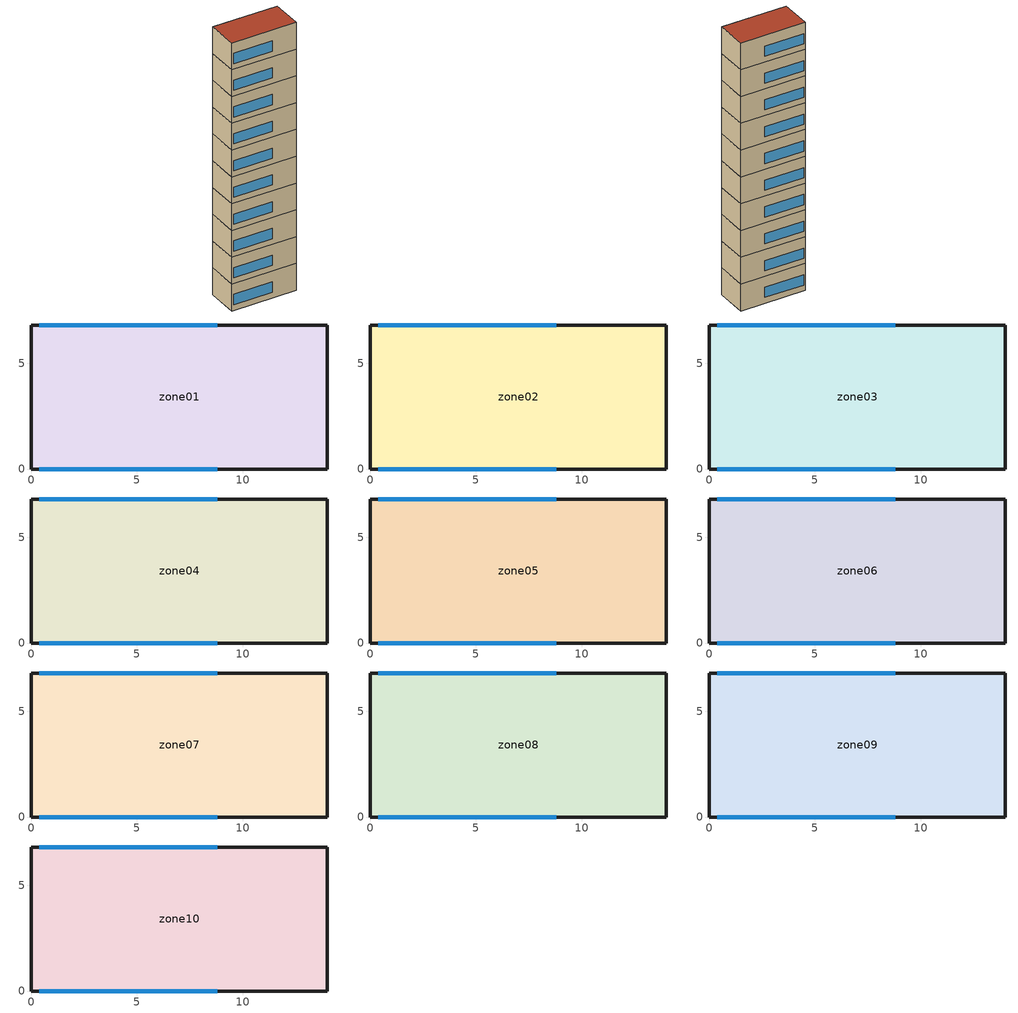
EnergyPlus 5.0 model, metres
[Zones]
zone01
 floor ground (GROUND_FLOOR): 14,6.8 14,0 0,0 0,6.8 z0
 wall outside (EXT_WALL): 14,0 14,6.8 0,6.8 0,0 14,0 z0:5.8
 window (EXT_WINDOW1): 0.4,0 8.8,0 / 8.8,6.8 0.4,6.8 z1.25:3.45
 ceiling to zone02 (ADJ_CEILING): 0,6.8 0,0 14,0 14,6.8 z5.8
zone02
 floor to zone01 (ADJ_CEILING): 14,6.8 14,0 0,0 0,6.8 z5.8
 wall outside (EXT_WALL): 14,0 14,6.8 0,6.8 0,0 14,0 z5.8:11.6
 window (EXT_WINDOW1): 0.4,0 8.8,0 / 8.8,6.8 0.4,6.8 z7.05:9.25
 ceiling to zone03 (ADJ_CEILING): 0,6.8 0,0 14,0 14,6.8 z11.6
zone03
 floor to zone02 (ADJ_CEILING): 14,6.8 14,0 0,0 0,6.8 z11.6
 wall outside (EXT_WALL): 14,0 14,6.8 0,6.8 0,0 14,0 z11.6:17.4
 window (EXT_WINDOW1): 0.4,0 8.8,0 / 8.8,6.8 0.4,6.8 z12.85:15.05
 ceiling to zone04 (ADJ_CEILING): 0,6.8 0,0 14,0 14,6.8 z17.4
zone04
 floor to zone03 (ADJ_CEILING): 14,6.8 14,0 0,0 0,6.8 z17.4
 wall outside (EXT_WALL): 14,0 14,6.8 0,6.8 0,0 14,0 z17.4:23.2
 window (EXT_WINDOW1): 0.4,0 8.8,0 / 8.8,6.8 0.4,6.8 z18.65:20.85
 ceiling to zone05 (ADJ_CEILING): 0,6.8 0,0 14,0 14,6.8 z23.2
zone05
 floor to zone04 (ADJ_CEILING): 14,6.8 14,0 0,0 0,6.8 z23.2
 wall outside (EXT_WALL): 14,0 14,6.8 0,6.8 0,0 14,0 z23.2:29
 window (EXT_WINDOW1): 0.4,0 8.8,0 / 8.8,6.8 0.4,6.8 z24.45:26.65
 ceiling to zone06 (ADJ_CEILING): 0,6.8 0,0 14,0 14,6.8 z29
zone06
 floor to zone05 (ADJ_CEILING): 14,6.8 14,0 0,0 0,6.8 z29
 wall outside (EXT_WALL): 14,0 14,6.8 0,6.8 0,0 14,0 z29:34.8
 window (EXT_WINDOW1): 0.4,0 8.8,0 / 8.8,6.8 0.4,6.8 z30.25:32.45
 ceiling to zone07 (ADJ_CEILING): 0,6.8 0,0 14,0 14,6.8 z34.8
zone07
 floor to zone06 (ADJ_CEILING): 14,6.8 14,0 0,0 0,6.8 z34.8
 wall outside (EXT_WALL): 14,0 14,6.8 0,6.8 0,0 14,0 z34.8:40.6
 window (EXT_WINDOW1): 0.4,0 8.8,0 / 8.8,6.8 0.4,6.8 z36.05:38.25
 ceiling to zone08 (ADJ_CEILING): 0,6.8 0,0 14,0 14,6.8 z40.6
zone08
 floor to zone07 (ADJ_CEILING): 14,6.8 14,0 0,0 0,6.8 z40.6
 wall outside (EXT_WALL): 14,0 14,6.8 0,6.8 0,0 14,0 z40.6:46.4
 window (EXT_WINDOW1): 0.4,0 8.8,0 / 8.8,6.8 0.4,6.8 z41.85:44.05
 ceiling to zone09 (ADJ_CEILING): 0,6.8 0,0 14,0 14,6.8 z46.4
zone09
 floor to zone08 (ADJ_CEILING): 14,6.8 14,0 0,0 0,6.8 z46.4
 wall outside (EXT_WALL): 14,0 14,6.8 0,6.8 0,0 14,0 z46.4:52.2
 window (EXT_WINDOW1): 0.4,0 8.8,0 / 8.8,6.8 0.4,6.8 z47.65:49.85
 ceiling to zone10 (ADJ_CEILING): 0,6.8 0,0 14,0 14,6.8 z52.2
zone10
 floor to zone09 (ADJ_CEILING): 14,6.8 14,0 0,0 0,6.8 z52.2
 wall outside (EXT_WALL): 14,0 14,6.8 0,6.8 0,0 14,0 z52.2:58
 window (EXT_WINDOW1): 0.4,0 8.8,0 / 8.8,6.8 0.4,6.8 z53.45:55.65
 roof outside (EXT_ROOF): 0,6.8 0,0 14,0 14,6.8 z58
[Building]
TRNSYS18: North Axis {deg}=0; Terrain=City; Loads Convergence Tolerance Value=0; Temperature Convergence Tolerance Value {deltaC}=0; Solar Distribution=FullInteriorAndExterior; Maximum Number of Warmup Days=0
[Site:Location]
not used: Latitude {deg}=0; Longitude {deg}=0; Time Zone {hr}=0; Elevation {m}=0
[Construction]
GROUND_FLOOR; EXT_WALL; EXT_ROOF; ADJ_CEILING; EXT_WINDOW1: 
[WindowProperty:ShadingControl]
ESHADE=0; ISHADE=INPUT 1*MAX_ISHADE : SHADECNTRL=ISHADE_INTERNAL
[SurfaceProperty:OtherSideCoefficients]
BOUNDARY=IDENTICAL; BOUNDARY=INPUT 1*TBOUNDARY; BOUNDARY=INPUT 1*TBOUNDARY_2; BOUNDARY=INPUT 1*TBOUNDARY_3; BOUNDARY=INPUT 1*TGROUND; BOUNDARY=20; BOUNDARY=15
[Zone] Multiplier=1
zone01; zone02; zone03; zone04; zone05; zone06; zone07; zone08; zone09; zone10
